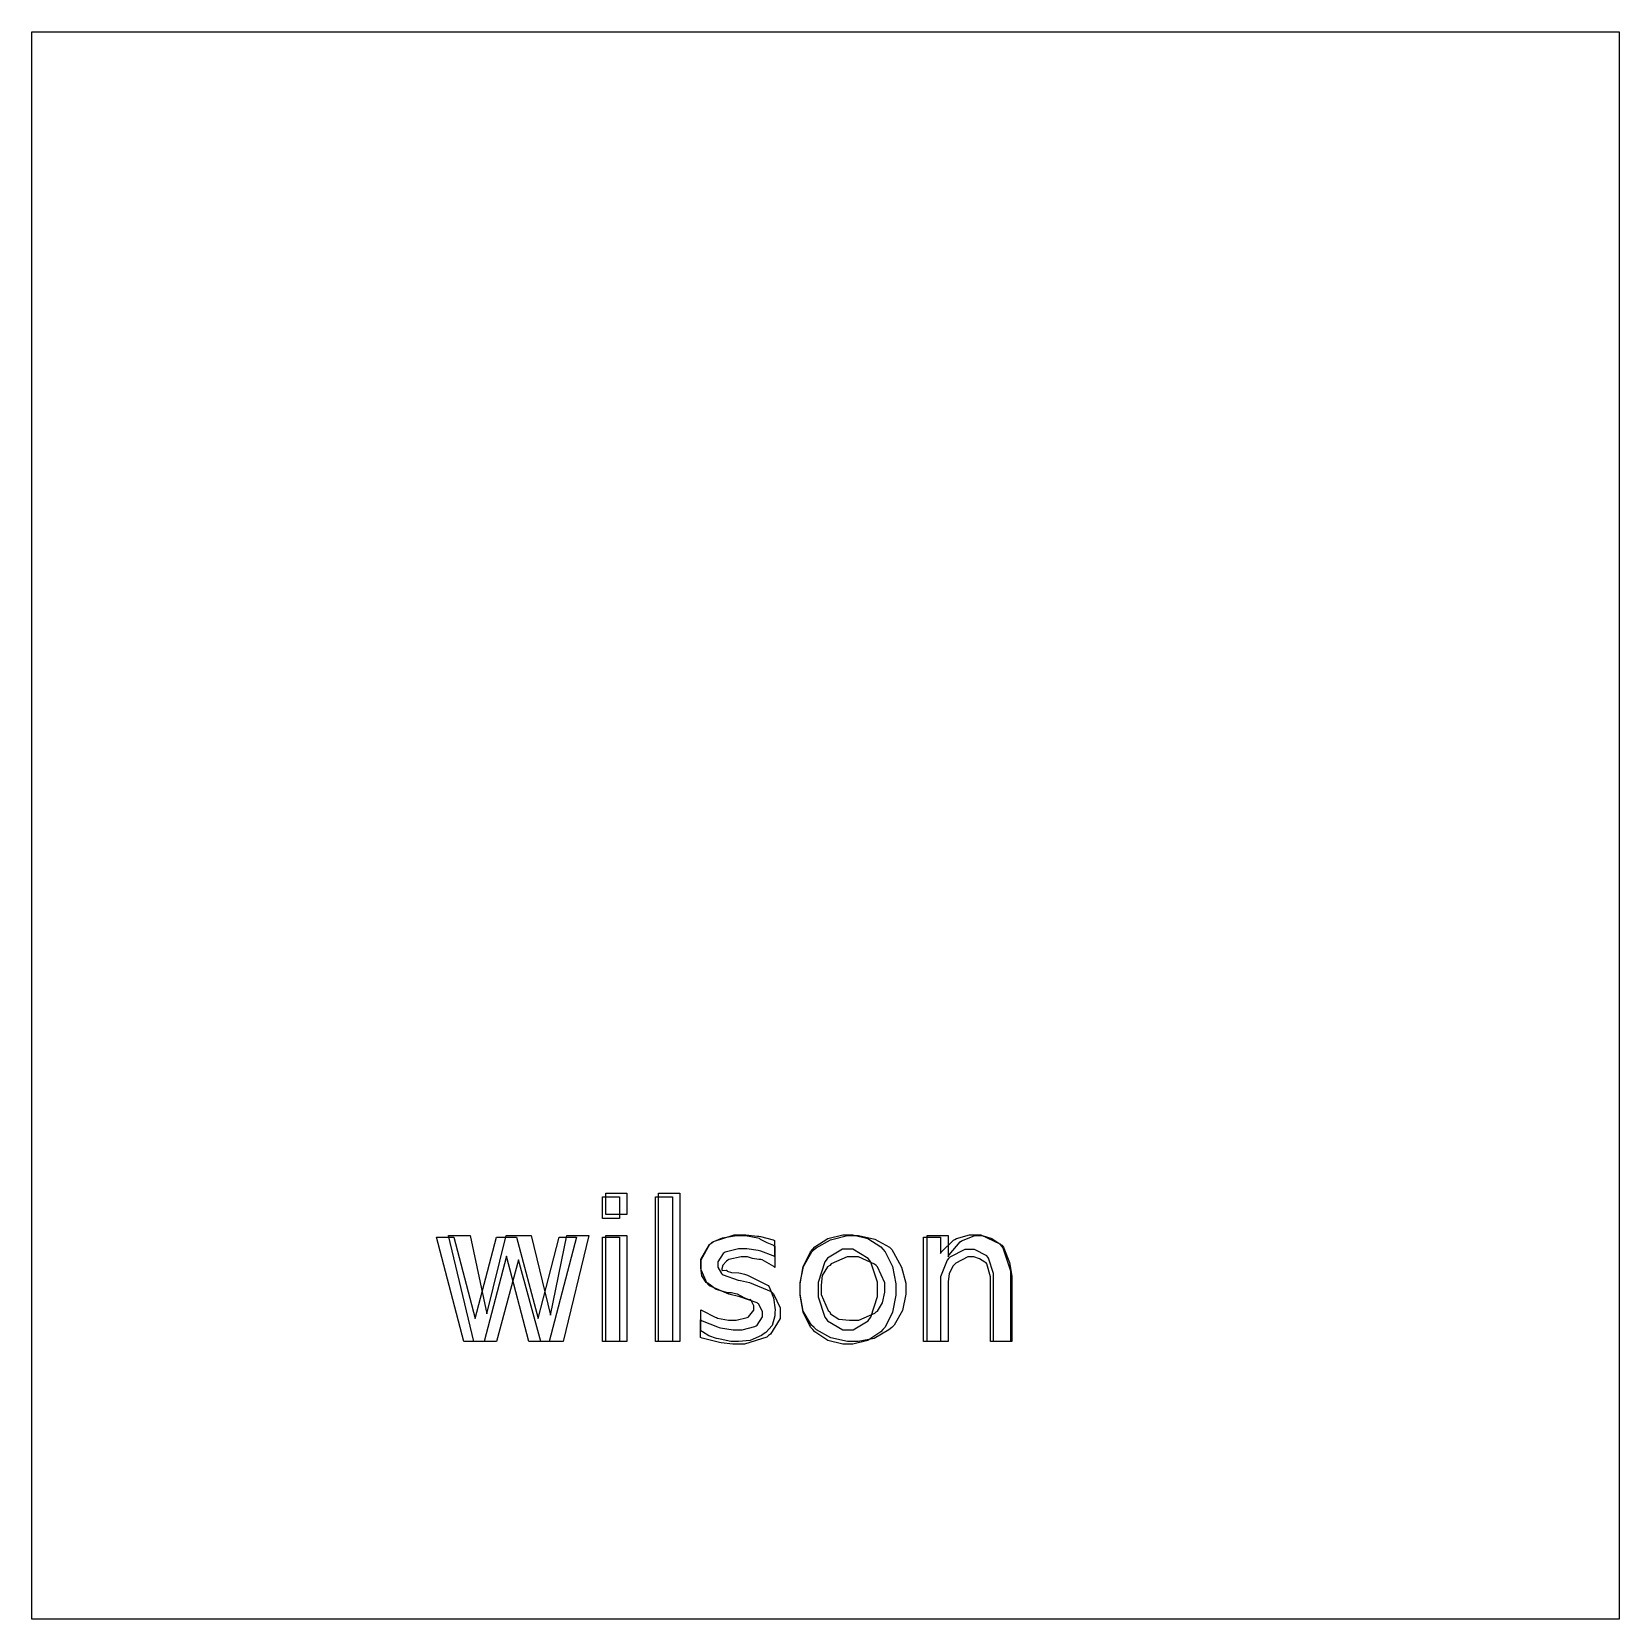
# Model space of a CAD drawing. Extents: x 0.1 to 53, y 0.1 to 53.
import ezdxf

# ---------------------------------------------------------------- set-up
doc = ezdxf.new("R2010")
doc.units = 0
doc.layers.get('0').update_dxf_attribs({"linetype": 'CONTINUOUS'})

msp = doc.modelspace()

# ---------------------------------------------------------------- linework, layer by layer
at = {"color": 231}
for p, q in [((0.13229, 53.049), (53.049, 53.049)), ((0.13229, 0.13229), (0.13229, 53.049)), ((53.049, 53.049), (53.049, 0.13229)), ((19.1589, 14.2159), (19.7266, 14.2159)), ((19.1589, 13.4938), (19.1589, 14.2159)), ((19.7266, 14.2159), (19.7266, 13.4938)), ((20.92, 14.2159), (21.4878, 14.2159)), ((20.92, 9.39271), (20.92, 14.2159)), ((21.4878, 14.2159), (21.4878, 9.39271)), ((19.7266, 13.4938), (19.1589, 13.4938)), ((13.626, 12.8654), (14.1993, 12.8654)), ((14.5355, 9.39271), (13.626, 12.8654)), ((14.1993, 12.8654), (14.9104, 10.1534)), ((14.9104, 10.1534), (15.6215, 12.8654)), ((15.6215, 12.8654), (16.2939, 12.8654)), ((16.2939, 12.8654), (17.0105, 10.1534)), ((17.0105, 10.1534), (17.7161, 12.8654)), ((18.2893, 12.8654), (17.3798, 9.39271)), ((17.7161, 12.8654), (18.2893, 12.8654)), ((19.1589, 12.8654), (19.7266, 12.8654)), ((19.1589, 9.39271), (19.1589, 12.8654)), ((19.7266, 12.8654), (19.7266, 9.39271)), ((22.7969, 12.678), (22.8548, 12.7234)), ((22.8548, 12.7234), (23.5507, 12.948)), ((23.5507, 12.948), (23.7836, 12.948)), ((23.7836, 12.948), (23.931, 12.948)), ((23.931, 12.948), (24.3265, 12.9067)), ((24.3265, 12.9067), (24.3733, 12.8984)), ((24.3733, 12.8984), (24.4202, 12.8916)), ((24.4202, 12.8916), (24.8515, 12.7772)), ((24.8515, 12.7772), (24.8915, 12.7606)), ((24.8915, 12.7606), (24.8915, 12.226)), ((26.2337, 12.5443), (26.6678, 12.8268)), ((26.6678, 12.8268), (27.1694, 12.948)), ((27.1694, 12.948), (27.3375, 12.948)), ((27.3375, 12.948), (27.5029, 12.948)), ((27.5029, 12.948), (28.0004, 12.8268)), ((28.0004, 12.8268), (28.4345, 12.5443)), ((29.8524, 9.39271), (29.8524, 12.8654)), ((29.8524, 12.8654), (30.4257, 12.8654)), ((30.4257, 12.8654), (30.4257, 12.3252)), ((30.4588, 12.3775), (30.8584, 12.7689)), ((30.8584, 12.7689), (30.9053, 12.7937)), ((30.9053, 12.7937), (30.9521, 12.8199)), ((30.9521, 12.8199), (31.3958, 12.948)), ((31.3958, 12.948), (31.5447, 12.948)), ((31.5447, 12.948), (31.7707, 12.948)), ((31.7707, 12.948), (32.3977, 12.6407)), ((15.9577, 12.237), (15.208, 9.39271)), ((16.7073, 9.39271), (15.9577, 12.237)), ((22.4496, 12.1157), (22.739, 12.6339)), ((22.739, 12.6339), (22.7969, 12.678)), ((23.1745, 12.3197), (23.0008, 12.0427)), ((23.2103, 12.3417), (23.1745, 12.3197)), ((23.2461, 12.3638), (23.2103, 12.3417)), ((23.6898, 12.474), (23.2461, 12.3638)), ((23.8497, 12.474), (23.6898, 12.474)), ((23.9737, 12.474), (23.8497, 12.474)), ((24.3458, 12.4189), (23.9737, 12.474)), ((24.3899, 12.4079), (24.3458, 12.4189)), ((24.4326, 12.3982), (24.3899, 12.4079)), ((24.8502, 12.2466), (24.4326, 12.3982)), ((24.8915, 12.226), (24.8502, 12.2466)), ((25.8479, 11.8883), (26.0931, 12.3831)), ((26.0931, 12.3831), (26.1634, 12.463)), ((26.1634, 12.463), (26.2337, 12.5443)), ((27.1556, 12.463), (26.654, 12.1653)), ((27.3375, 12.463), (27.1556, 12.463)), ((27.5057, 12.463), (27.3375, 12.463)), ((28.01, 12.1598), (27.5057, 12.463)), ((28.4345, 12.5443), (28.5061, 12.463)), ((28.5061, 12.463), (28.5764, 12.3831)), ((28.5764, 12.3831), (28.823, 11.8883)), ((30.4257, 12.3252), (30.4588, 12.3775)), ((30.7344, 12.2039), (30.6903, 12.1543)), ((31.236, 12.452), (30.7344, 12.2039)), ((31.4179, 12.452), (31.236, 12.452)), ((31.5543, 12.452), (31.4179, 12.452)), ((31.9636, 12.2452), (31.5543, 12.452)), ((31.9967, 12.2039), (31.9636, 12.2452)), ((32.0284, 12.164), (31.9967, 12.2039)), ((32.3977, 12.6407), (32.4487, 12.5788)), ((32.4487, 12.5788), (32.4997, 12.5181)), ((32.4997, 12.5181), (32.7574, 11.745)), ((22.4496, 11.9283), (22.4496, 12.1157)), ((22.4496, 11.7781), (22.4496, 11.9283)), ((22.6425, 11.3275), (22.4496, 11.7781)), ((23.0008, 12.0427), (23.0008, 11.9503)), ((23.0008, 11.9503), (23.0008, 11.8718)), ((23.0008, 11.8718), (23.1249, 11.6555)), ((23.1249, 11.6555), (23.1497, 11.6362)), ((25.7445, 11.3151), (25.8479, 11.8883)), ((26.5658, 12.0468), (26.3453, 11.355)), ((26.6099, 12.1047), (26.5658, 12.0468)), ((26.654, 12.1653), (26.6099, 12.1047)), ((28.0541, 12.0992), (28.01, 12.1598)), ((28.0982, 12.0399), (28.0541, 12.0992)), ((28.3242, 11.3675), (28.0982, 12.0399)), ((28.823, 11.8883), (28.9305, 11.3151)), ((30.6462, 12.1061), (30.4257, 11.5438)), ((30.6903, 12.1543), (30.6462, 12.1061)), ((32.1896, 11.6541), (32.0284, 12.164)), ((32.1896, 11.4708), (32.1896, 11.6541)), ((32.7574, 11.745), (32.7574, 11.4873)), ((22.6811, 11.2889), (22.6425, 11.3275)), ((22.7197, 11.2517), (22.6811, 11.2889)), ((23.3633, 10.9664), (22.7197, 11.2517)), ((23.1497, 11.6362), (23.1745, 11.6182)), ((23.1745, 11.6182), (23.6843, 11.4391)), ((23.6843, 11.4391), (23.7615, 11.4212)), ((23.7615, 11.4212), (23.96, 11.3826)), ((23.96, 11.3826), (24.0605, 11.3605)), ((24.0605, 11.3605), (24.7771, 11.0532)), ((25.7445, 11.1235), (25.7445, 11.3151)), ((25.7445, 10.9347), (25.7445, 11.1235)), ((26.3453, 11.355), (26.3453, 11.1235)), ((26.3453, 11.1235), (26.3453, 10.8782)), ((28.3242, 11.1235), (28.3242, 11.3675)), ((28.3242, 10.8934), (28.3242, 11.1235)), ((28.9305, 11.3151), (28.9305, 11.1235)), ((28.9305, 11.1235), (28.9305, 10.9347)), ((30.4257, 11.5438), (30.4257, 11.355)), ((30.4257, 11.355), (30.4257, 9.39271)), ((32.1896, 9.39271), (32.1896, 11.4708)), ((32.7574, 11.4873), (32.7574, 9.39271)), ((23.4528, 10.9472), (23.3633, 10.9664)), ((23.6513, 10.9031), (23.4528, 10.9472)), ((23.7395, 10.8838), (23.6513, 10.9031)), ((24.3086, 10.6826), (23.7395, 10.8838)), ((24.3348, 10.6605), (24.3086, 10.6826)), ((24.361, 10.6412), (24.3348, 10.6605)), ((24.4946, 10.3959), (24.361, 10.6412)), ((24.7771, 11.0532), (24.8199, 11.0133)), ((24.8199, 11.0133), (24.8626, 10.9747)), ((24.8626, 10.9747), (25.0789, 10.5076)), ((25.8479, 10.3656), (25.7445, 10.9347)), ((26.3453, 10.8782), (26.5658, 10.203)), ((28.0982, 10.203), (28.3242, 10.8934)), ((28.9305, 10.9347), (28.823, 10.3656)), ((22.4221, 9.5195), (22.4221, 10.1093)), ((22.4221, 10.1093), (22.4744, 10.0817)), ((22.4744, 10.0817), (22.994, 9.87503)), ((24.31, 9.9398), (24.4946, 10.2168)), ((24.4946, 10.3077), (24.4946, 10.3959)), ((24.4946, 10.2168), (24.4946, 10.3077)), ((25.0789, 10.1603), (24.7565, 9.63249)), ((25.0789, 10.5076), (25.0789, 10.3518)), ((25.0789, 10.3518), (25.0789, 10.1603)), ((26.0931, 9.8709), (25.8479, 10.3656)), ((26.5658, 10.203), (26.6099, 10.1424)), ((26.6099, 10.1424), (26.654, 10.0831)), ((26.654, 10.0831), (27.1666, 9.78408)), ((27.5167, 9.78408), (28.01, 10.0831)), ((28.01, 10.0831), (28.0541, 10.1424)), ((28.0541, 10.1424), (28.0982, 10.203)), ((28.823, 10.3656), (28.5764, 9.8709)), ((22.994, 9.87503), (23.0449, 9.86123)), ((23.0449, 9.86123), (23.0959, 9.84747)), ((23.0959, 9.84747), (23.5162, 9.77858)), ((23.5162, 9.77858), (23.6568, 9.77858)), ((23.6568, 9.77858), (23.8111, 9.77858)), ((23.8111, 9.77858), (24.2383, 9.89432)), ((24.6297, 9.53879), (23.8911, 9.30451)), ((24.2383, 9.89432), (24.2741, 9.91637)), ((24.2741, 9.91637), (24.31, 9.9398)), ((24.6931, 9.58564), (24.6297, 9.53879)), ((24.7565, 9.63249), (24.6931, 9.58564)), ((26.1634, 9.78958), (26.0931, 9.8709)), ((26.2337, 9.70964), (26.1634, 9.78958)), ((26.6678, 9.4258), (26.2337, 9.70964)), ((27.1666, 9.78408), (27.3375, 9.78408)), ((27.3375, 9.78408), (27.5167, 9.78408)), ((28.4345, 9.70964), (28.0004, 9.4258)), ((28.5061, 9.78958), (28.4345, 9.70964)), ((28.5764, 9.8709), (28.5061, 9.78958)), ((15.208, 9.39271), (14.5355, 9.39271)), ((17.3798, 9.39271), (16.7073, 9.39271)), ((19.7266, 9.39271), (19.1589, 9.39271)), ((21.4878, 9.39271), (20.92, 9.39271)), ((22.4772, 9.50158), (22.4221, 9.5195)), ((23.0105, 9.36791), (22.4772, 9.50158)), ((23.0615, 9.35965), (23.0105, 9.36791)), ((23.1111, 9.35136), (23.0615, 9.35965)), ((23.4997, 9.30451), (23.1111, 9.35136)), ((23.6457, 9.30451), (23.4997, 9.30451)), ((23.8911, 9.30451), (23.6457, 9.30451)), ((27.1694, 9.30451), (26.6678, 9.4258)), ((27.3375, 9.30451), (27.1694, 9.30451)), ((27.5029, 9.30451), (27.3375, 9.30451)), ((28.0004, 9.4258), (27.5029, 9.30451)), ((30.4257, 9.39271), (29.8524, 9.39271)), ((32.7574, 9.39271), (32.1896, 9.39271)), ((53.049, 0.13229), (0.13229, 0.13229))]:
    msp.add_line(p, q, dxfattribs=at)
at = {"color": 9}
for p, q in [((19.2636, 14.3316), (19.9692, 14.3316)), ((19.2636, 13.626), (19.2636, 14.3316)), ((19.9692, 14.3316), (19.9692, 13.626)), ((21.0247, 14.3316), (21.7303, 14.3316)), ((21.0247, 9.39271), (21.0247, 14.3316)), ((21.7303, 14.3316), (21.7303, 9.39271)), ((19.9692, 13.626), (19.2636, 13.626)), ((14.0229, 12.9205), (14.7505, 12.9205)), ((14.8718, 9.39271), (14.0229, 12.9205)), ((14.7505, 12.9205), (15.2962, 10.3132)), ((15.2962, 10.3132), (15.9411, 12.9205)), ((15.9411, 12.9205), (16.779, 12.9205)), ((16.779, 12.9205), (17.4239, 10.2691)), ((17.4239, 10.2691), (17.9696, 12.9205)), ((18.6972, 12.9205), (17.8484, 9.39271)), ((17.9696, 12.9205), (18.6972, 12.9205)), ((19.2636, 12.9205), (19.9692, 12.9205)), ((19.2636, 9.39271), (19.2636, 12.9205)), ((19.9692, 12.9205), (19.9692, 9.39271)), ((22.7803, 12.6669), (22.8093, 12.7014)), ((22.8093, 12.7014), (23.1621, 12.8447)), ((23.1621, 12.8447), (23.6237, 12.9205)), ((23.6237, 12.9205), (23.778, 12.9205)), ((23.778, 12.9205), (23.9282, 12.9205)), ((23.9282, 12.9205), (24.332, 12.8475)), ((24.332, 12.8475), (24.3789, 12.8323)), ((24.3789, 12.8323), (24.4106, 12.7964)), ((24.4106, 12.7964), (24.6297, 12.689)), ((26.2806, 12.5112), (26.756, 12.7744)), ((26.756, 12.7744), (27.3196, 12.9205)), ((27.3196, 12.9205), (27.5084, 12.9205)), ((27.5084, 12.9205), (27.6903, 12.9205)), ((27.6903, 12.9205), (28.2401, 12.8034)), ((28.2401, 12.8034), (28.7197, 12.5305)), ((29.9792, 9.39271), (29.9792, 12.9205)), ((29.9792, 12.9205), (30.6848, 12.9205)), ((30.6848, 12.9205), (30.6848, 12.2149)), ((30.7151, 12.2742), (31.0789, 12.7152)), ((31.0789, 12.7152), (31.1202, 12.7441)), ((31.1202, 12.7441), (31.1547, 12.7593)), ((31.1547, 12.7593), (31.5667, 12.9205)), ((31.5667, 12.9205), (31.7045, 12.9205)), ((31.7045, 12.9205), (31.812, 12.9205)), ((31.812, 12.9205), (32.1386, 12.824)), ((32.1386, 12.824), (32.4735, 12.5994)), ((22.4331, 12.1254), (22.7225, 12.6256)), ((22.7225, 12.6256), (22.7803, 12.6669)), ((23.7836, 12.2149), (23.3702, 12.124)), ((23.9324, 12.2149), (23.7836, 12.2149)), ((23.9875, 12.2149), (23.9324, 12.2149)), ((24.157, 12.1598), (23.9875, 12.2149)), ((24.6297, 12.689), (24.8626, 12.598)), ((24.8626, 12.598), (24.9025, 12.5677)), ((24.9025, 12.5677), (24.9025, 11.8622)), ((25.8603, 11.8938), (26.1345, 12.3748)), ((26.1345, 12.3748), (26.213, 12.452)), ((26.213, 12.452), (26.2806, 12.5112)), ((27.3141, 12.2149), (26.7781, 11.9765)), ((27.5084, 12.2149), (27.3141, 12.2149)), ((27.6876, 12.2149), (27.5084, 12.2149)), ((28.2277, 11.971), (27.6876, 12.2149)), ((28.7197, 12.5305), (28.7982, 12.452)), ((28.7982, 12.452), (28.8575, 12.3541)), ((28.8575, 12.3541), (29.1235, 11.8649)), ((30.6848, 12.2149), (30.7151, 12.2742)), ((31.3325, 12.2149), (30.9301, 12.0041)), ((31.4785, 12.2149), (31.3325, 12.2149)), ((31.5391, 12.2149), (31.4785, 12.2149)), ((31.7224, 12.146), (31.5391, 12.2149)), ((32.4735, 12.5994), (32.5203, 12.5347)), ((32.5203, 12.5347), (32.5603, 12.445)), ((32.5603, 12.445), (32.7215, 12.0234)), ((16.3601, 12.1102), (15.6215, 9.39271)), ((17.0987, 9.39271), (16.3601, 12.1102)), ((22.4331, 11.9448), (22.4331, 12.1254)), ((22.4331, 11.8539), (22.4331, 11.9448)), ((22.4634, 11.5783), (22.4331, 11.8539)), ((23.1635, 11.9366), (23.1386, 11.8153)), ((23.1386, 11.8153), (23.1386, 11.774)), ((23.1386, 11.774), (23.1442, 11.7588)), ((23.1442, 11.7588), (23.2833, 11.7671)), ((23.2888, 12.0688), (23.1635, 11.9366)), ((23.2833, 11.7671), (23.304, 11.763)), ((23.3371, 12.1047), (23.2888, 12.0688)), ((23.304, 11.763), (23.3109, 11.7381)), ((23.3109, 11.7381), (23.4597, 11.6954)), ((23.3702, 12.124), (23.3371, 12.1047)), ((23.4597, 11.6954), (23.7064, 11.6775)), ((23.7064, 11.6775), (23.7615, 11.6637)), ((23.7615, 11.6637), (23.8938, 11.6307)), ((24.3733, 12.1199), (24.157, 12.1598)), ((24.434, 12.1267), (24.3733, 12.1199)), ((24.474, 12.1129), (24.434, 12.1267)), ((24.864, 11.8925), (24.474, 12.1129)), ((24.9025, 11.8622), (24.864, 11.8925)), ((25.7445, 11.3412), (25.8603, 11.8938)), ((26.6609, 11.8759), (26.4845, 11.5866)), ((26.7312, 11.9283), (26.6609, 11.8759)), ((26.7781, 11.9765), (26.7312, 11.9283)), ((28.2801, 11.9283), (28.2277, 11.971)), ((28.327, 11.8814), (28.2801, 11.9283)), ((28.5667, 11.3495), (28.327, 11.8814)), ((29.1235, 11.8649), (29.2723, 11.3344)), ((30.711, 11.6555), (30.6848, 11.3771)), ((30.8419, 11.9118), (30.711, 11.6555)), ((30.8942, 11.9614), (30.8419, 11.9118)), ((30.9301, 12.0041), (30.8942, 11.9614)), ((31.8988, 12.033), (31.7224, 12.146)), ((31.9416, 12.011), (31.8988, 12.033)), ((31.9664, 11.9779), (31.9416, 12.011)), ((32.0959, 11.548), (31.9664, 11.9779)), ((32.7215, 12.0234), (32.8015, 11.5645)), ((22.615, 11.3605), (22.4634, 11.5783)), ((22.6756, 11.3385), (22.615, 11.3605)), ((22.7156, 11.3027), (22.6756, 11.3385)), ((22.9512, 11.1208), (22.7156, 11.3027)), ((23.3316, 11.0133), (22.9512, 11.1208)), ((23.8938, 11.6307), (23.9875, 11.6003)), ((23.9875, 11.6003), (24.6765, 11.2613)), ((24.6765, 11.2613), (24.7151, 11.2117)), ((24.7151, 11.2117), (24.7399, 11.1593)), ((24.7399, 11.1593), (24.8557, 10.8452)), ((25.7445, 11.1566), (25.7445, 11.3412)), ((25.7445, 10.9692), (25.7445, 11.1566)), ((26.4845, 11.5866), (26.4501, 11.2641)), ((26.4501, 11.2641), (26.4501, 11.1566)), ((26.4501, 11.1566), (26.4501, 10.9623)), ((28.5667, 11.1566), (28.5667, 11.3495)), ((28.5667, 11.0381), (28.5667, 11.1566)), ((29.2723, 11.3344), (29.2723, 11.1566)), ((29.2723, 11.1566), (29.2723, 10.9733)), ((30.6848, 11.3771), (30.6848, 11.2834)), ((30.6848, 11.2834), (30.6848, 9.39271)), ((32.0959, 11.3936), (32.0959, 11.548)), ((32.0959, 9.39271), (32.0959, 11.3936)), ((32.8015, 11.5645), (32.8015, 11.4102)), ((32.8015, 11.4102), (32.8015, 9.39271)), ((23.4583, 11.0133), (23.3316, 11.0133)), ((23.5961, 10.9802), (23.4583, 11.0133)), ((23.6595, 10.9664), (23.5961, 10.9802)), ((23.8786, 10.8465), (23.6595, 10.9664)), ((24.0482, 10.7818), (23.8786, 10.8465)), ((24.0867, 10.7928), (24.0482, 10.7818)), ((24.1046, 10.7763), (24.0867, 10.7928)), ((24.197, 10.582), (24.1046, 10.7763)), ((24.8557, 10.8452), (24.9094, 10.451)), ((25.8465, 10.4056), (25.7445, 10.9692)), ((26.4501, 10.9623), (26.6843, 10.4276)), ((28.3215, 10.4042), (28.4854, 10.6812)), ((28.4854, 10.6812), (28.5667, 11.0381)), ((29.2723, 10.9733), (29.1524, 10.4194)), ((22.4331, 9.74549), (22.4331, 10.451)), ((22.4331, 10.451), (22.4772, 10.4221)), ((22.4772, 10.4221), (22.9181, 10.2016)), ((22.9181, 10.2016), (22.9622, 10.1865)), ((22.9622, 10.1865), (22.9912, 10.1644)), ((22.9912, 10.1644), (23.3577, 10.0983)), ((23.3577, 10.0983), (23.4804, 10.0983)), ((23.4804, 10.0983), (23.6127, 10.0983)), ((23.6127, 10.0983), (23.9793, 10.1865)), ((23.9793, 10.1865), (24.0096, 10.203)), ((24.0096, 10.203), (24.0261, 10.2126)), ((24.0261, 10.2126), (24.197, 10.4372)), ((24.197, 10.5117), (24.197, 10.582)), ((24.197, 10.4372), (24.197, 10.5117)), ((24.9025, 10.2499), (24.8116, 9.926)), ((24.9094, 10.451), (24.9025, 10.3573)), ((24.9025, 10.3573), (24.9025, 10.2499)), ((26.1249, 9.93013), (25.8465, 10.4056)), ((26.6843, 10.4276), (26.7312, 10.3794)), ((26.7312, 10.3794), (26.7546, 10.3091)), ((26.7546, 10.3091), (27.033, 10.1341)), ((27.033, 10.1341), (27.3885, 10.0983)), ((27.3885, 10.0983), (27.5084, 10.0983)), ((27.5084, 10.0983), (27.7013, 10.0983)), ((27.7013, 10.0983), (28.2333, 10.3325)), ((28.2333, 10.3325), (28.2801, 10.3794)), ((28.2801, 10.3794), (28.3215, 10.4042)), ((29.1524, 10.4194), (28.8768, 9.9398)), ((22.4855, 9.71656), (22.4331, 9.74549)), ((22.7073, 9.58014), (22.4855, 9.71656)), ((22.9609, 9.48916), (22.7073, 9.58014)), ((24.456, 9.58702), (24.0798, 9.4258)), ((24.5442, 9.65179), (24.456, 9.58702)), ((24.6035, 9.69589), (24.5442, 9.65179)), ((24.8116, 9.926), (24.6035, 9.69589)), ((26.213, 9.86123), (26.1249, 9.93013)), ((26.2902, 9.78408), (26.213, 9.86123)), ((26.7698, 9.50983), (26.2902, 9.78408)), ((28.7004, 9.77441), (28.2112, 9.49607)), ((28.7982, 9.86123), (28.7004, 9.77441)), ((28.8768, 9.9398), (28.7982, 9.86123)), ((15.6215, 9.39271), (14.8718, 9.39271)), ((17.8484, 9.39271), (17.0987, 9.39271)), ((19.9692, 9.39271), (19.2636, 9.39271)), ((21.7303, 9.39271), (21.0247, 9.39271)), ((23.0284, 9.4809), (22.9609, 9.48916)), ((23.0753, 9.46711), (23.0284, 9.4809)), ((23.4335, 9.39271), (23.0753, 9.46711)), ((23.5686, 9.39271), (23.4335, 9.39271)), ((23.6954, 9.39271), (23.5686, 9.39271)), ((24.0798, 9.4258), (23.6954, 9.39271)), ((27.3237, 9.39271), (26.7698, 9.50983)), ((27.5084, 9.39271), (27.3237, 9.39271)), ((27.6834, 9.39271), (27.5084, 9.39271)), ((28.2112, 9.49607), (27.6834, 9.39271)), ((30.6848, 9.39271), (29.9792, 9.39271)), ((32.8015, 9.39271), (32.0959, 9.39271))]:
    msp.add_line(p, q, dxfattribs=at)

doc.saveas('drawing.dxf')
